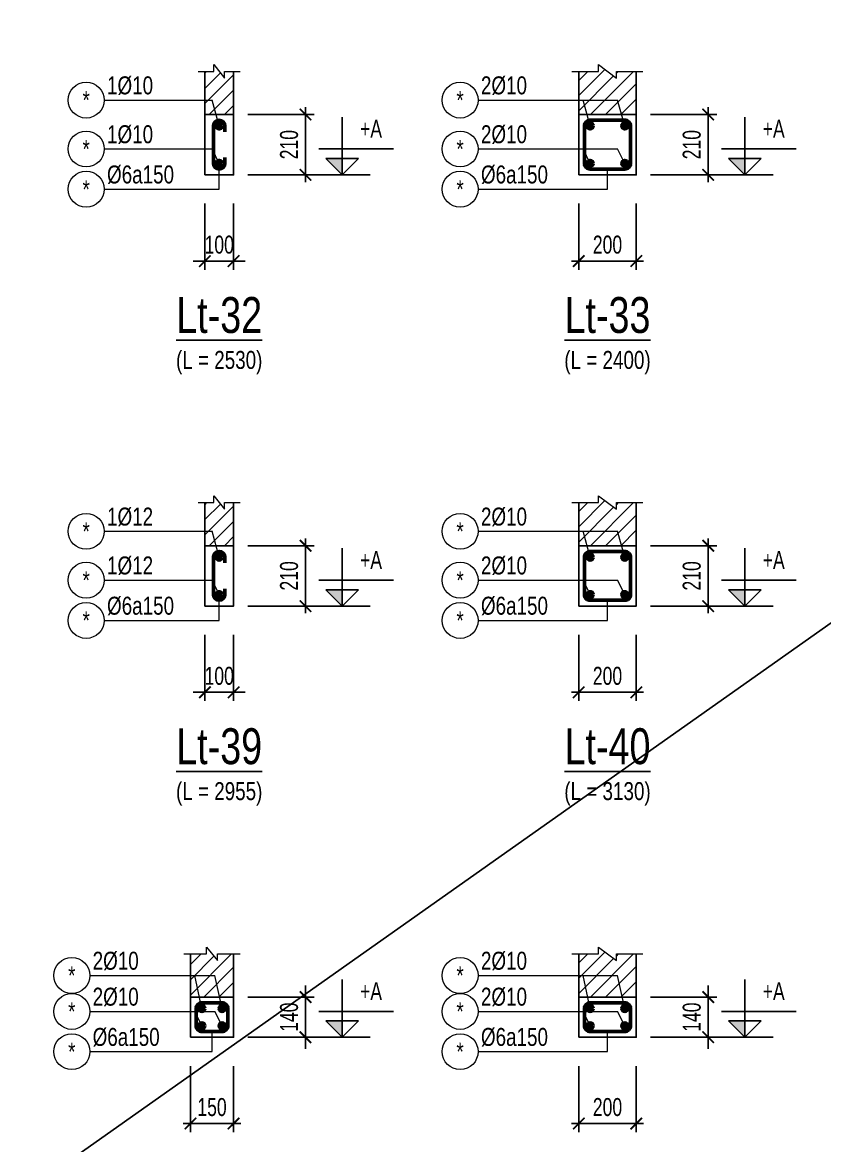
# Model space of a CAD drawing. Header units: millimetres. Extents: x 0 to 84100, y 0 to 158663.
# Drawn here: x 5318 to 8107, y 18773 to 22680 of the extents above; entities that cross this region are included whole.
import ezdxf
from ezdxf.enums import TextEntityAlignment as Align

# ---------------------------------------------------------------- set-up
doc = ezdxf.new("R2010")
doc.units = ezdxf.units.MM
doc.header["$LTSCALE"] = 800
doc.header["$MEASUREMENT"] = 0
doc.layers.get('DEFPOINTS').update_dxf_attribs({"color": 87})
for name, color, linetype in [('CDC.02.DIM', 1, 'Continuous'), ('CDC.03.BORDER', 3, 'Continuous'), ('CDC.06.TEXT', 2, 'Continuous'), ('CDC.10.HATCH', 9, 'Continuous')]:
    doc.layers.add(name, color=color, linetype=linetype)
for name, color, linetype, lineweight in [('CDC.05.STEEL', 4, 'Continuous', 50), ('CDC.11.NOTE', 8, 'Continuous', 18), ('CDC.14.STEELNUM', 9, 'Continuous', 18), ('STEEL_NODE', 6, 'Continuous', 50)]:
    doc.layers.add(name, color=color, linetype=linetype, lineweight=lineweight)
doc.layers.add('KCS_Plotter', color=11, linetype='Continuous', plot=False)
doc.styles.add('KCS_BIGTEXT', font='arial.ttf', dxfattribs={"width": 0.7})
doc.styles.add('KCS_SMTEXT', font='arial.ttf', dxfattribs={"width": 0.7})
doc.dimstyles.new('KCS_DIM25', dxfattribs={"dimtxt": 62.5, "dimasz": 40, "dimexe": 30, "dimexo": 0, "dimgap": 25, "dimtad": 1, "dimdec": 0, "dimzin": 13, "dimdsep": 46, "dimtxsty": 'KCS_SMTEXT', "dimblk": 'ARCHTICK', "dimcen": 0, "dimdle": 25, "dimclrd": 1, "dimclre": 1, "dimclrt": 2, "dimadec": 0, "dimazin": 0, "dimtfac": 1, "dimtdec": 0, "dimtix": 1, "dimtmove": 2, "dimatfit": 3, "dimfxl": 1, "dimtolj": 1, "dimtzin": 13, "dimarcsym": 0})

# ---------------------------------------------------------------- blocks, each defined once
blk = doc.blocks.new('_ArchTick')
at = {"color": 0, "linetype": 'ByBlock', "const_width": 0.15}
blk.add_lwpolyline([(-0.5, -0.5), (0.5, 0.5)], dxfattribs=at)
blk = doc.blocks.new('*D307')
at = {"layer": 'CDC.02.DIM', "color": 1, "lineweight": -2, "transparency": 16777216}
for p, q in [((5902.1, 19050), (5902.1, 18820)), ((6052.1, 19050), (6052.1, 18820)), ((5877.1, 18850), (6077.1, 18850))]:
    blk.add_line(p, q, dxfattribs=at)
at = {"layer": 'DEFPOINTS', "color": 0, "transparency": 16777216}
for p in [(5902.1, 19050), (6052.1, 19050), (6052.1, 18850)]:
    blk.add_point(p, dxfattribs=at)
at = {"layer": 'CDC.02.DIM', "color": 1, "lineweight": -2, "transparency": 16777216, "xscale": 40, "yscale": 40, "zscale": 40, "rotation": 180}
blk.add_blockref('_ArchTick', (5902.1, 18850), dxfattribs=at)
at = {"layer": 'CDC.02.DIM', "color": 1, "lineweight": -2, "transparency": 16777216, "xscale": 40, "yscale": 40, "zscale": 40}
blk.add_blockref('_ArchTick', (6052.1, 18850), dxfattribs=at)
at = {"layer": 'CDC.02.DIM', "color": 2, "transparency": 16777216, "insert": (5977.1, 18906.9), "char_height": 62.5, "attachment_point": 5, "style": 'KCS_SMTEXT'}
blk.add_mtext('\\A1;150', dxfattribs=at)
blk = doc.blocks.new('*D308')
at = {"layer": 'CDC.02.DIM', "color": 1, "lineweight": -2, "transparency": 16777216}
for p, q in [((6302.1, 19290), (6302.1, 19330)), ((6102.1, 19290), (6332.1, 19290)), ((6302.1, 19290), (6302.1, 19150)), ((6102.1, 19150), (6332.1, 19150)), ((6302.1, 19150), (6302.1, 19110))]:
    blk.add_line(p, q, dxfattribs=at)
at = {"layer": 'DEFPOINTS', "color": 0, "transparency": 16777216}
for p in [(6102.1, 19290), (6102.1, 19150), (6302.1, 19150)]:
    blk.add_point(p, dxfattribs=at)
at = {"layer": 'CDC.02.DIM', "color": 1, "lineweight": -2, "transparency": 16777216, "xscale": 40, "yscale": 40, "zscale": 40}
for p, rotation in [((6302.1, 19290), 270), ((6302.1, 19150), 90)]:
    blk.add_blockref('_ArchTick', p, dxfattribs=dict(at, rotation=rotation))
at = {"layer": 'CDC.02.DIM', "color": 2, "transparency": 16777216, "insert": (6245.2, 19220), "char_height": 62.5, "attachment_point": 5, "rotation": 90, "style": 'KCS_SMTEXT'}
blk.add_mtext('\\A1;140', dxfattribs=at)
blk = doc.blocks.new('KCS_SNODE')
at = {"layer": 'STEEL_NODE'}
blk.add_hatch(color=256, dxfattribs=at).paths.add_polyline_path([(10, 0, 1), (-10, 0, 1)])
blk.add_circle((0, 0), 10, dxfattribs=at)
blk = doc.blocks.new('*D331')
at = {"layer": 'CDC.02.DIM', "color": 1, "lineweight": -2, "transparency": 16777216}
for p, q in [((5952.1, 22050), (5952.1, 21820)), ((6052.1, 22050), (6052.1, 21820)), ((5952.1, 21850), (5912.1, 21850)), ((5952.1, 21850), (6052.1, 21850)), ((6052.1, 21850), (6092.1, 21850))]:
    blk.add_line(p, q, dxfattribs=at)
at = {"layer": 'DEFPOINTS', "color": 0, "transparency": 16777216}
for p in [(5952.1, 22050), (6052.1, 22050), (6052.1, 21850)]:
    blk.add_point(p, dxfattribs=at)
at = {"layer": 'CDC.02.DIM', "color": 1, "lineweight": -2, "transparency": 16777216, "xscale": 40, "yscale": 40, "zscale": 40}
blk.add_blockref('_ArchTick', (5952.1, 21850), dxfattribs=at)
at = {"layer": 'CDC.02.DIM', "color": 1, "lineweight": -2, "transparency": 16777216, "xscale": 40, "yscale": 40, "zscale": 40, "rotation": 180}
blk.add_blockref('_ArchTick', (6052.1, 21850), dxfattribs=at)
at = {"layer": 'CDC.02.DIM', "color": 2, "transparency": 16777216, "insert": (6002.1, 21906.9), "char_height": 62.5, "attachment_point": 5, "style": 'KCS_SMTEXT'}
blk.add_mtext('\\A1;100', dxfattribs=at)
blk = doc.blocks.new('*D332')
at = {"layer": 'CDC.02.DIM', "color": 1, "lineweight": -2, "transparency": 16777216}
for p, q in [((6302.1, 22385), (6302.1, 22125)), ((6102.1, 22360), (6332.1, 22360)), ((6102.1, 22150), (6332.1, 22150))]:
    blk.add_line(p, q, dxfattribs=at)
at = {"layer": 'DEFPOINTS', "color": 0, "transparency": 16777216}
for p in [(6102.1, 22360), (6102.1, 22150), (6302.1, 22150)]:
    blk.add_point(p, dxfattribs=at)
at = {"layer": 'CDC.02.DIM', "color": 1, "lineweight": -2, "transparency": 16777216, "xscale": 40, "yscale": 40, "zscale": 40}
for p, rotation in [((6302.1, 22360), 90), ((6302.1, 22150), 270)]:
    blk.add_blockref('_ArchTick', p, dxfattribs=dict(at, rotation=rotation))
at = {"layer": 'CDC.02.DIM', "color": 2, "transparency": 16777216, "insert": (6245.2, 22255), "char_height": 62.5, "attachment_point": 5, "rotation": 90, "style": 'KCS_SMTEXT'}
blk.add_mtext('\\A1;210', dxfattribs=at)
blk = doc.blocks.new('*D343')
at = {"layer": 'CDC.02.DIM', "color": 1, "lineweight": -2, "transparency": 16777216}
for p, q in [((5952.1, 20550), (5952.1, 20320)), ((6052.1, 20550), (6052.1, 20320)), ((5952.1, 20350), (5912.1, 20350)), ((5952.1, 20350), (6052.1, 20350)), ((6052.1, 20350), (6092.1, 20350))]:
    blk.add_line(p, q, dxfattribs=at)
at = {"layer": 'DEFPOINTS', "color": 0, "transparency": 16777216}
for p in [(5952.1, 20550), (6052.1, 20550), (6052.1, 20350)]:
    blk.add_point(p, dxfattribs=at)
at = {"layer": 'CDC.02.DIM', "color": 1, "lineweight": -2, "transparency": 16777216, "xscale": 40, "yscale": 40, "zscale": 40}
blk.add_blockref('_ArchTick', (5952.1, 20350), dxfattribs=at)
at = {"layer": 'CDC.02.DIM', "color": 1, "lineweight": -2, "transparency": 16777216, "xscale": 40, "yscale": 40, "zscale": 40, "rotation": 180}
blk.add_blockref('_ArchTick', (6052.1, 20350), dxfattribs=at)
at = {"layer": 'CDC.02.DIM', "color": 2, "transparency": 16777216, "insert": (6002.1, 20406.9), "char_height": 62.5, "attachment_point": 5, "style": 'KCS_SMTEXT'}
blk.add_mtext('\\A1;100', dxfattribs=at)
blk = doc.blocks.new('*D344')
at = {"layer": 'CDC.02.DIM', "color": 1, "lineweight": -2, "transparency": 16777216}
for p, q in [((6302.1, 20885), (6302.1, 20625)), ((6102.1, 20860), (6332.1, 20860)), ((6102.1, 20650), (6332.1, 20650))]:
    blk.add_line(p, q, dxfattribs=at)
at = {"layer": 'DEFPOINTS', "color": 0, "transparency": 16777216}
for p in [(6102.1, 20860), (6102.1, 20650), (6302.1, 20650)]:
    blk.add_point(p, dxfattribs=at)
at = {"layer": 'CDC.02.DIM', "color": 1, "lineweight": -2, "transparency": 16777216, "xscale": 40, "yscale": 40, "zscale": 40}
for p, rotation in [((6302.1, 20860), 90), ((6302.1, 20650), 270)]:
    blk.add_blockref('_ArchTick', p, dxfattribs=dict(at, rotation=rotation))
at = {"layer": 'CDC.02.DIM', "color": 2, "transparency": 16777216, "insert": (6245.2, 20755), "char_height": 62.5, "attachment_point": 5, "rotation": 90, "style": 'KCS_SMTEXT'}
blk.add_mtext('\\A1;210', dxfattribs=at)
blk = doc.blocks.new('*D345')
at = {"layer": 'CDC.02.DIM', "color": 1, "lineweight": -2, "transparency": 16777216}
for p, q in [((7252.1, 20550), (7252.1, 20320)), ((7452.1, 20550), (7452.1, 20320)), ((7227.1, 20350), (7477.1, 20350))]:
    blk.add_line(p, q, dxfattribs=at)
at = {"layer": 'DEFPOINTS', "color": 0, "transparency": 16777216}
for p in [(7252.1, 20550), (7452.1, 20550), (7452.1, 20350)]:
    blk.add_point(p, dxfattribs=at)
at = {"layer": 'CDC.02.DIM', "color": 1, "lineweight": -2, "transparency": 16777216, "xscale": 40, "yscale": 40, "zscale": 40, "rotation": 180}
blk.add_blockref('_ArchTick', (7252.1, 20350), dxfattribs=at)
at = {"layer": 'CDC.02.DIM', "color": 1, "lineweight": -2, "transparency": 16777216, "xscale": 40, "yscale": 40, "zscale": 40}
blk.add_blockref('_ArchTick', (7452.1, 20350), dxfattribs=at)
at = {"layer": 'CDC.02.DIM', "color": 2, "transparency": 16777216, "insert": (7352.1, 20406.9), "char_height": 62.5, "attachment_point": 5, "style": 'KCS_SMTEXT'}
blk.add_mtext('\\A1;200', dxfattribs=at)
blk = doc.blocks.new('*D346')
at = {"layer": 'CDC.02.DIM', "color": 1, "lineweight": -2, "transparency": 16777216}
for p, q in [((7702.1, 20885), (7702.1, 20625)), ((7502.1, 20860), (7732.1, 20860)), ((7502.1, 20650), (7732.1, 20650))]:
    blk.add_line(p, q, dxfattribs=at)
at = {"layer": 'DEFPOINTS', "color": 0, "transparency": 16777216}
for p in [(7502.1, 20860), (7502.1, 20650), (7702.1, 20650)]:
    blk.add_point(p, dxfattribs=at)
at = {"layer": 'CDC.02.DIM', "color": 1, "lineweight": -2, "transparency": 16777216, "xscale": 40, "yscale": 40, "zscale": 40}
for p, rotation in [((7702.1, 20860), 90), ((7702.1, 20650), 270)]:
    blk.add_blockref('_ArchTick', p, dxfattribs=dict(at, rotation=rotation))
at = {"layer": 'CDC.02.DIM', "color": 2, "transparency": 16777216, "insert": (7645.2, 20755), "char_height": 62.5, "attachment_point": 5, "rotation": 90, "style": 'KCS_SMTEXT'}
blk.add_mtext('\\A1;210', dxfattribs=at)
blk = doc.blocks.new('*D374')
at = {"layer": 'CDC.02.DIM', "color": 1, "lineweight": -2, "transparency": 16777216}
for p, q in [((7252.1, 19050), (7252.1, 18820)), ((7452.1, 19050), (7452.1, 18820)), ((7227.1, 18850), (7477.1, 18850))]:
    blk.add_line(p, q, dxfattribs=at)
at = {"layer": 'DEFPOINTS', "color": 0, "transparency": 16777216}
for p in [(7252.1, 19050), (7452.1, 19050), (7452.1, 18850)]:
    blk.add_point(p, dxfattribs=at)
at = {"layer": 'CDC.02.DIM', "color": 1, "lineweight": -2, "transparency": 16777216, "xscale": 40, "yscale": 40, "zscale": 40, "rotation": 180}
blk.add_blockref('_ArchTick', (7252.1, 18850), dxfattribs=at)
at = {"layer": 'CDC.02.DIM', "color": 1, "lineweight": -2, "transparency": 16777216, "xscale": 40, "yscale": 40, "zscale": 40}
blk.add_blockref('_ArchTick', (7452.1, 18850), dxfattribs=at)
at = {"layer": 'CDC.02.DIM', "color": 2, "transparency": 16777216, "insert": (7352.1, 18906.9), "char_height": 62.5, "attachment_point": 5, "style": 'KCS_SMTEXT'}
blk.add_mtext('\\A1;200', dxfattribs=at)
blk = doc.blocks.new('*D375')
at = {"layer": 'CDC.02.DIM', "color": 1, "lineweight": -2, "transparency": 16777216}
for p, q in [((7702.1, 19290), (7702.1, 19330)), ((7502.1, 19290), (7732.1, 19290)), ((7702.1, 19290), (7702.1, 19150)), ((7502.1, 19150), (7732.1, 19150)), ((7702.1, 19150), (7702.1, 19110))]:
    blk.add_line(p, q, dxfattribs=at)
at = {"layer": 'DEFPOINTS', "color": 0, "transparency": 16777216}
for p in [(7502.1, 19290), (7502.1, 19150), (7702.1, 19150)]:
    blk.add_point(p, dxfattribs=at)
at = {"layer": 'CDC.02.DIM', "color": 1, "lineweight": -2, "transparency": 16777216, "xscale": 40, "yscale": 40, "zscale": 40}
for p, rotation in [((7702.1, 19290), 270), ((7702.1, 19150), 90)]:
    blk.add_blockref('_ArchTick', p, dxfattribs=dict(at, rotation=rotation))
at = {"layer": 'CDC.02.DIM', "color": 2, "transparency": 16777216, "insert": (7645.2, 19220), "char_height": 62.5, "attachment_point": 5, "rotation": 90, "style": 'KCS_SMTEXT'}
blk.add_mtext('\\A1;140', dxfattribs=at)
blk = doc.blocks.new('*D380')
at = {"layer": 'CDC.02.DIM', "color": 1, "lineweight": -2, "transparency": 16777216}
for p, q in [((7252.1, 22050), (7252.1, 21820)), ((7452.1, 22050), (7452.1, 21820)), ((7227.1, 21850), (7477.1, 21850))]:
    blk.add_line(p, q, dxfattribs=at)
at = {"layer": 'DEFPOINTS', "color": 0, "transparency": 16777216}
for p in [(7252.1, 22050), (7452.1, 22050), (7452.1, 21850)]:
    blk.add_point(p, dxfattribs=at)
at = {"layer": 'CDC.02.DIM', "color": 1, "lineweight": -2, "transparency": 16777216, "xscale": 40, "yscale": 40, "zscale": 40, "rotation": 180}
blk.add_blockref('_ArchTick', (7252.1, 21850), dxfattribs=at)
at = {"layer": 'CDC.02.DIM', "color": 1, "lineweight": -2, "transparency": 16777216, "xscale": 40, "yscale": 40, "zscale": 40}
blk.add_blockref('_ArchTick', (7452.1, 21850), dxfattribs=at)
at = {"layer": 'CDC.02.DIM', "color": 2, "transparency": 16777216, "insert": (7352.1, 21906.9), "char_height": 62.5, "attachment_point": 5, "style": 'KCS_SMTEXT'}
blk.add_mtext('\\A1;200', dxfattribs=at)
blk = doc.blocks.new('*D381')
at = {"layer": 'CDC.02.DIM', "color": 1, "lineweight": -2, "transparency": 16777216}
for p, q in [((7702.1, 22385), (7702.1, 22125)), ((7502.1, 22360), (7732.1, 22360)), ((7502.1, 22150), (7732.1, 22150))]:
    blk.add_line(p, q, dxfattribs=at)
at = {"layer": 'DEFPOINTS', "color": 0, "transparency": 16777216}
for p in [(7502.1, 22360), (7502.1, 22150), (7702.1, 22150)]:
    blk.add_point(p, dxfattribs=at)
at = {"layer": 'CDC.02.DIM', "color": 1, "lineweight": -2, "transparency": 16777216, "xscale": 40, "yscale": 40, "zscale": 40}
for p, rotation in [((7702.1, 22360), 90), ((7702.1, 22150), 270)]:
    blk.add_blockref('_ArchTick', p, dxfattribs=dict(at, rotation=rotation))
at = {"layer": 'CDC.02.DIM', "color": 2, "transparency": 16777216, "insert": (7645.2, 22255), "char_height": 62.5, "attachment_point": 5, "rotation": 90, "style": 'KCS_SMTEXT'}
blk.add_mtext('\\A1;210', dxfattribs=at)

msp = doc.modelspace()

# ---------------------------------------------------------------- hatches: boundary and pattern name
at = {"layer": 'CDC.10.HATCH'}
h = msp.add_hatch(dxfattribs=at)
h.set_pattern_fill('ANSI31', color=256, scale=300, style=0)
h.set_pattern_definition([(45, (184407.19, -980510.537), (-26.5165043, 26.5165043), [])])
h.paths.add_polyline_path([(6052.1, 22510), (6020.8, 22510), (6020.8, 22486.6), (5983.3, 22533.4), (5983.3, 22510), (5952.1, 22510), (5952.1, 22360), (6052.1, 22360)])
h = msp.add_hatch(dxfattribs=at)
h.set_pattern_fill('ANSI31', color=256, scale=300, style=0)
h.set_pattern_definition([(45, (187044.69, -980152.78), (-26.5165043, 26.5165043), [])])
h.paths.add_polyline_path([(7452.1, 22510), (7383.3, 22510), (7383.3, 22486.6), (7320.8, 22533.4), (7320.8, 22510), (7252.1, 22510), (7252.1, 22360), (7452.1, 22360)])
h = msp.add_hatch(dxfattribs=at)
h.set_pattern_fill('ANSI31', color=256, scale=300, style=0)
h.set_pattern_definition([(45, (184407.19, -982010.537), (-26.5165043, 26.5165043), [])])
h.paths.add_polyline_path([(6052.1, 21010), (6020.8, 21010), (6020.8, 20986.6), (5983.3, 21033.4), (5983.3, 21010), (5952.1, 21010), (5952.1, 20860), (6052.1, 20860)])
h = msp.add_hatch(dxfattribs=at)
h.set_pattern_fill('ANSI31', color=256, scale=300, style=0)
h.set_pattern_definition([(45, (187044.69, -981652.78), (-26.5165043, 26.5165043), [])])
h.paths.add_polyline_path([(7452.1, 21010), (7383.3, 21010), (7383.3, 20986.6), (7320.8, 21033.4), (7320.8, 21010), (7252.1, 21010), (7252.1, 20860), (7452.1, 20860)])
h = msp.add_hatch(dxfattribs=at)
h.set_pattern_fill('ANSI31', color=256, scale=300, style=0)
h.set_pattern_definition([(45, (180827.657, -974412.78), (-26.5165043, 26.5165043), [])])
h.paths.add_polyline_path([(6052.1, 19440), (5995.8, 19440), (5995.8, 19416.6), (5958.3, 19463.4), (5958.3, 19440), (5902.1, 19440), (5902.1, 19290), (6052.1, 19290)])
h = msp.add_hatch(dxfattribs=at)
h.set_pattern_fill('ANSI31', color=256, scale=300, style=0)
h.set_pattern_definition([(45, (187044.69, -983222.78), (-26.5165043, 26.5165043), [])])
h.paths.add_polyline_path([(7452.1, 19440), (7383.3, 19440), (7383.3, 19416.6), (7320.8, 19463.4), (7320.8, 19440), (7252.1, 19440), (7252.1, 19290), (7452.1, 19290)])

# ---------------------------------------------------------------- linework, layer by layer
at = {"layer": 'CDC.02.DIM', "color": 1, "linetype": 'ByBlock'}
for p, q in [((6429.8, 22150), (6429.8, 22351.1)), ((7829.8, 22150), (7829.8, 22351.1)), ((6608.1, 22239.9), (6348.6, 22239.9)), ((8008.1, 22239.9), (7748.6, 22239.9)), ((6486.6, 22206.8), (6373, 22206.8)), ((6429.8, 22150), (6373, 22206.8)), ((6429.8, 22150), (6486.6, 22206.8)), ((7886.6, 22206.8), (7773, 22206.8)), ((7829.8, 22150), (7773, 22206.8)), ((7829.8, 22150), (7886.6, 22206.8)), ((6527.5, 22150), (6332.1, 22150)), ((7927.5, 22150), (7732.1, 22150)), ((6429.8, 20650), (6429.8, 20851.1)), ((7829.8, 20650), (7829.8, 20851.1)), ((6608.1, 20739.9), (6348.6, 20739.9)), ((6486.6, 20706.8), (6373, 20706.8)), ((6429.8, 20650), (6373, 20706.8)), ((6429.8, 20650), (6486.6, 20706.8)), ((8008.1, 20739.9), (7748.6, 20739.9)), ((7886.6, 20706.8), (7773, 20706.8)), ((7829.8, 20650), (7773, 20706.8)), ((7829.8, 20650), (7886.6, 20706.8)), ((6527.5, 20650), (6332.1, 20650)), ((7927.5, 20650), (7732.1, 20650)), ((6429.8, 19150), (6429.8, 19351.1)), ((7829.8, 19150), (7829.8, 19351.1)), ((6608.1, 19239.9), (6348.6, 19239.9)), ((8008.1, 19239.9), (7748.6, 19239.9)), ((6486.6, 19206.8), (6373, 19206.8)), ((6429.8, 19150), (6373, 19206.8)), ((6429.8, 19150), (6486.6, 19206.8)), ((7886.6, 19206.8), (7773, 19206.8)), ((7829.8, 19150), (7773, 19206.8)), ((7829.8, 19150), (7886.6, 19206.8)), ((6527.5, 19150), (6332.1, 19150)), ((7927.5, 19150), (7732.1, 19150))]:
    msp.add_line(p, q, dxfattribs=at)
at = {"layer": 'CDC.02.DIM'}
for points in [[(6373, 22206.8), (6429.8, 22150), (6429.8, 22206.8)], [(6373, 22206.8), (6429.8, 22150), (6429.8, 22206.8)], [(6373, 22206.8), (6429.8, 22150), (6429.8, 22206.8)], [(6373, 22206.8), (6429.8, 22150), (6429.8, 22206.8)], [(7773, 22206.8), (7829.8, 22150), (7829.8, 22206.8)], [(7773, 22206.8), (7829.8, 22150), (7829.8, 22206.8)], [(7773, 22206.8), (7829.8, 22150), (7829.8, 22206.8)], [(7773, 22206.8), (7829.8, 22150), (7829.8, 22206.8)], [(6373, 20706.8), (6429.8, 20650), (6429.8, 20706.8)], [(6373, 20706.8), (6429.8, 20650), (6429.8, 20706.8)], [(6373, 20706.8), (6429.8, 20650), (6429.8, 20706.8)], [(6373, 20706.8), (6429.8, 20650), (6429.8, 20706.8)], [(7773, 20706.8), (7829.8, 20650), (7829.8, 20706.8)], [(7773, 20706.8), (7829.8, 20650), (7829.8, 20706.8)], [(7773, 20706.8), (7829.8, 20650), (7829.8, 20706.8)], [(7773, 20706.8), (7829.8, 20650), (7829.8, 20706.8)], [(6373, 19206.8), (6429.8, 19150), (6429.8, 19206.8)], [(6373, 19206.8), (6429.8, 19150), (6429.8, 19206.8)], [(6373, 19206.8), (6429.8, 19150), (6429.8, 19206.8)], [(6373, 19206.8), (6429.8, 19150), (6429.8, 19206.8)], [(7773, 19206.8), (7829.8, 19150), (7829.8, 19206.8)], [(7773, 19206.8), (7829.8, 19150), (7829.8, 19206.8)], [(7773, 19206.8), (7829.8, 19150), (7829.8, 19206.8)], [(7773, 19206.8), (7829.8, 19150), (7829.8, 19206.8)]]:
    msp.add_solid(points, dxfattribs=at)
at = {"layer": 'CDC.03.BORDER', "ltscale": 0.5}
for p, q in [((5952.1, 22360), (5952.1, 22510)), ((6052.1, 22360), (6052.1, 22510)), ((7252.1, 22360), (7252.1, 22510)), ((7452.1, 22360), (7452.1, 22510)), ((5952.1, 20860), (5952.1, 21010)), ((6052.1, 20860), (6052.1, 21010)), ((7252.1, 20860), (7252.1, 21010)), ((7452.1, 20860), (7452.1, 21010)), ((5902.1, 19290), (5902.1, 19440)), ((6052.1, 19290), (6052.1, 19440)), ((7252.1, 19290), (7252.1, 19440)), ((7452.1, 19290), (7452.1, 19440))]:
    msp.add_line(p, q, dxfattribs=at)
at = {"layer": 'CDC.03.BORDER'}
for points in [[(5952.1, 22150), (6052.1, 22150), (6052.1, 22360), (5952.1, 22360), (5952.1, 22150)], [(7252.1, 22150), (7452.1, 22150), (7452.1, 22360), (7252.1, 22360), (7252.1, 22150)], [(5952.1, 20650), (6052.1, 20650), (6052.1, 20860), (5952.1, 20860), (5952.1, 20650)], [(7252.1, 20650), (7452.1, 20650), (7452.1, 20860), (7252.1, 20860), (7252.1, 20650)], [(5902.1, 19150), (6052.1, 19150), (6052.1, 19290), (5902.1, 19290), (5902.1, 19150)], [(7252.1, 19150), (7452.1, 19150), (7452.1, 19290), (7252.1, 19290), (7252.1, 19150)]]:
    msp.add_lwpolyline(points, dxfattribs=at)
at = {"layer": 'CDC.05.STEEL'}
for points in [[(6022.1, 22300), (6022.1, 22320, 1), (5982.1, 22320), (5982.1, 22190, 1), (6022.1, 22190), (6022.1, 22210)], [(7272.1, 22320), (7272.1, 22190, 0.414214), (7292.1, 22170), (7412.1, 22170, 0.414214), (7432.1, 22190), (7432.1, 22320, 0.414214), (7412.1, 22340), (7292.1, 22340, 0.414214), (7272.1, 22320)], [(6022.1, 20800), (6022.1, 20820, 1), (5982.1, 20820), (5982.1, 20690, 1), (6022.1, 20690), (6022.1, 20710)], [(7272.1, 20820), (7272.1, 20690, 0.414214), (7292.1, 20670), (7412.1, 20670, 0.414214), (7432.1, 20690), (7432.1, 20820, 0.414214), (7412.1, 20840), (7292.1, 20840, 0.414214), (7272.1, 20820)], [(5922.1, 19250), (5922.1, 19190, 0.414214), (5942.1, 19170), (6012.1, 19170, 0.414214), (6032.1, 19190), (6032.1, 19250, 0.414214), (6012.1, 19270), (5942.1, 19270, 0.414214), (5922.1, 19250)], [(7272.1, 19250), (7272.1, 19190, 0.414214), (7292.1, 19170), (7412.1, 19170, 0.414214), (7432.1, 19190), (7432.1, 19250, 0.414214), (7412.1, 19270), (7292.1, 19270, 0.414214), (7272.1, 19250)]]:
    msp.add_lwpolyline(points, format="xyb", dxfattribs=at)
at = {"layer": 'CDC.11.NOTE'}
for p, q in [((5602.1, 22410), (5977.1, 22410)), ((6002.1, 22320), (5977.1, 22410)), ((6902.1, 22410), (7387.1, 22410)), ((7292.1, 22320), (7267.1, 22410)), ((7412.1, 22320), (7387.1, 22410)), ((5602.1, 22240), (5977.1, 22240)), ((6002.1, 22190), (5977.1, 22240)), ((6902.1, 22240), (7387.1, 22240)), ((7292.1, 22190), (7267.1, 22240)), ((7412.1, 22190), (7387.1, 22240)), ((6002.1, 22100), (6002.1, 22170)), ((7352.1, 22100), (7352.1, 22170)), ((5602.1, 22100), (6002.1, 22100)), ((6902.1, 22100), (7352.1, 22100)), ((5602.1, 20910), (5977.1, 20910)), ((6002.1, 20820), (5977.1, 20910)), ((6902.1, 20910), (7387.1, 20910)), ((7292.1, 20820), (7267.1, 20910)), ((7412.1, 20820), (7387.1, 20910)), ((5602.1, 20740), (5977.1, 20740)), ((6002.1, 20690), (5977.1, 20740)), ((6902.1, 20740), (7387.1, 20740)), ((7292.1, 20690), (7267.1, 20740)), ((7412.1, 20690), (7387.1, 20740)), ((6002.1, 20600), (6002.1, 20670)), ((7352.1, 20600), (7352.1, 20670)), ((5602.1, 20600), (6002.1, 20600)), ((6902.1, 20600), (7352.1, 20600)), ((5552.1, 19365), (5987.1, 19365)), ((5942.1, 19250), (5917.1, 19365)), ((6012.1, 19250), (5987.1, 19365)), ((6902.1, 19365), (7387.1, 19365)), ((7292.1, 19250), (7267.1, 19365)), ((7412.1, 19250), (7387.1, 19365)), ((5552.1, 19240), (5987.1, 19240)), ((5942.1, 19190), (5917.1, 19240)), ((6012.1, 19190), (5987.1, 19240)), ((6902.1, 19240), (7387.1, 19240)), ((7292.1, 19190), (7267.1, 19240)), ((7412.1, 19190), (7387.1, 19240)), ((5977.1, 19100), (5977.1, 19170)), ((7352.1, 19100), (7352.1, 19170)), ((5552.1, 19100), (5977.1, 19100)), ((6902.1, 19100), (7352.1, 19100))]:
    msp.add_line(p, q, dxfattribs=at)
for points in [[(5928.6, 22510), (5983.3, 22510), (5983.3, 22533.4), (6020.8, 22486.6), (6020.8, 22510), (6075.5, 22510)], [(7228.6, 22510), (7320.8, 22510), (7320.8, 22533.4), (7383.3, 22486.6), (7383.3, 22510), (7475.5, 22510)], [(5928.6, 21010), (5983.3, 21010), (5983.3, 21033.4), (6020.8, 20986.6), (6020.8, 21010), (6075.5, 21010)], [(7228.6, 21010), (7320.8, 21010), (7320.8, 21033.4), (7383.3, 20986.6), (7383.3, 21010), (7475.5, 21010)], [(5878.6, 19440), (5958.3, 19440), (5958.3, 19463.4), (5995.8, 19416.6), (5995.8, 19440), (6075.5, 19440)], [(7228.6, 19440), (7320.8, 19440), (7320.8, 19463.4), (7383.3, 19416.6), (7383.3, 19440), (7475.5, 19440)]]:
    msp.add_lwpolyline(points, dxfattribs=at)
at = {"layer": 'CDC.14.STEELNUM'}
for centre in [(5539.6, 22410), (6839.6, 22410), (5539.6, 22240), (6839.6, 22240), (5539.6, 22100), (6839.6, 22100), (5539.6, 20910), (6839.6, 20910), (5539.6, 20740), (6839.6, 20740), (5539.6, 20600), (6839.6, 20600), (5489.6, 19365), (6839.6, 19365), (5489.6, 19240), (6839.6, 19240), (5489.6, 19100), (6839.6, 19100)]:
    msp.add_circle(centre, 62.5, dxfattribs=at)
at = {"layer": 'KCS_Plotter'}
msp.add_line((0, 14850), (21025, 29700), dxfattribs=at)

# ---------------------------------------------------------------- block references
at = {"layer": 'STEEL_NODE'}
for p in [(6002.1, 22320), (7292.1, 22320), (7412.1, 22320), (6002.1, 22190), (7292.1, 22190), (7412.1, 22190), (6002.1, 20820), (7292.1, 20820), (7412.1, 20820), (6002.1, 20690), (7292.1, 20690), (7412.1, 20690), (5942.1, 19250), (6012.1, 19250), (7292.1, 19250), (7412.1, 19250), (5942.1, 19190), (6012.1, 19190), (7292.1, 19190), (7412.1, 19190)]:
    msp.add_blockref('KCS_SNODE', p, dxfattribs=at)

# ---------------------------------------------------------------- texts
at = {"layer": 'CDC.06.TEXT', "style": 'KCS_SMTEXT', "width": 0.75}
for s, p in [('1%%c10', (5612.1, 22430)), ('2%%c10', (6912.1, 22430)), ('1%%c10', (5612.1, 22260)), ('2%%c10', (6912.1, 22260)), ('%%C6a150', (5612.1, 22120)), ('%%C6a150', (6912.1, 22120)), ('1%%C12', (5612.1, 20930)), ('2%%c10', (6912.1, 20930)), ('1%%C12', (5612.1, 20760)), ('2%%c10', (6912.1, 20760)), ('%%C6a150', (5612.1, 20620)), ('%%C6a150', (6912.1, 20620)), ('2%%c10', (5562.1, 19385)), ('2%%c10', (6912.1, 19385)), ('2%%c10', (5562.1, 19260)), ('2%%c10', (6912.1, 19260)), ('%%C6a150', (5562.1, 19120)), ('%%C6a150', (6912.1, 19120))]:
    msp.add_text(s, height=62.5, dxfattribs=at).set_placement(p)
at = {"layer": 'CDC.06.TEXT', "style": 'KCS_SMTEXT', "width": 0.7}
for p in [(6530, 22310.4), (7930, 22310.4), (6530, 20810.4), (7930, 20810.4), (6530, 19310.4), (7930, 19310.4)]:
    msp.add_text('+A', height=62.5, dxfattribs=at).set_placement(p, align=Align.MIDDLE)
at = {"layer": 'CDC.06.TEXT', "color": 4, "style": 'KCS_BIGTEXT', "width": 0.75}
for s, p in [('%%ULt-32', (6002.1, 21600)), ('%%ULt-33', (7352.1, 21600)), ('%%ULt-39', (6002.1, 20100)), ('%%ULt-40', (7352.1, 20100))]:
    msp.add_text(s, height=125, dxfattribs=at).set_placement(p, align=Align.CENTER)
at = {"layer": 'CDC.06.TEXT', "style": 'KCS_SMTEXT', "width": 0.75}
for s, p in [('(L = 2530)', (6002.1, 21475)), ('(L = 2400)', (7352.1, 21475)), ('(L = 2955)', (6002.1, 19975)), ('(L = 3130)', (7352.1, 19975))]:
    msp.add_text(s, height=62.5, dxfattribs=at).set_placement(p, align=Align.CENTER)
at = {"layer": 'CDC.14.STEELNUM', "color": 2, "style": 'KCS_SMTEXT', "width": 0.75}
for p in [(5539.6, 22410), (6839.6, 22410), (5539.6, 22240), (6839.6, 22240), (5539.6, 22100), (6839.6, 22100), (5539.6, 20910), (6839.6, 20910), (5539.6, 20740), (6839.6, 20740), (5539.6, 20600), (6839.6, 20600), (5489.6, 19365), (6839.6, 19365), (5489.6, 19240), (6839.6, 19240), (5489.6, 19100), (6839.6, 19100)]:
    msp.add_text('*', height=62.5, dxfattribs=at).set_placement(p, align=Align.MIDDLE_CENTER)

# ---------------------------------------------------------------- dimensions: what is measured, and where the dimension line sits
at = {"layer": 'CDC.02.DIM'}
for p1, p2, distance, picture, middle in [((6102.1, 22360), (6102.1, 22150), 200, '*D332', (6245.2, 22255)), ((7502.1, 22360), (7502.1, 22150), 200, '*D381', (7645.2, 22255)), ((5952.1, 22050), (6052.1, 22050), -200, '*D331', (6002.1, 21906.9)), ((7252.1, 22050), (7452.1, 22050), -200, '*D380', (7352.1, 21906.9)), ((6102.1, 20860), (6102.1, 20650), 200, '*D344', (6245.2, 20755)), ((7502.1, 20860), (7502.1, 20650), 200, '*D346', (7645.2, 20755)), ((5952.1, 20550), (6052.1, 20550), -200, '*D343', (6002.1, 20406.9)), ((7252.1, 20550), (7452.1, 20550), -200, '*D345', (7352.1, 20406.9)), ((6102.1, 19290), (6102.1, 19150), 200, '*D308', (6245.2, 19220)), ((7502.1, 19290), (7502.1, 19150), 200, '*D375', (7645.2, 19220)), ((5902.1, 19050), (6052.1, 19050), -200, '*D307', (5977.1, 18906.9)), ((7252.1, 19050), (7452.1, 19050), -200, '*D374', (7352.1, 18906.9))]:
    dim = msp.add_aligned_dim(p1=p1, p2=p2, distance=distance, dimstyle='KCS_DIM25', dxfattribs=at)
    dim.commit()
    dim.dimension.update_dxf_attribs({"geometry": picture, "text_midpoint": middle})

doc.saveas('drawing.dxf')
